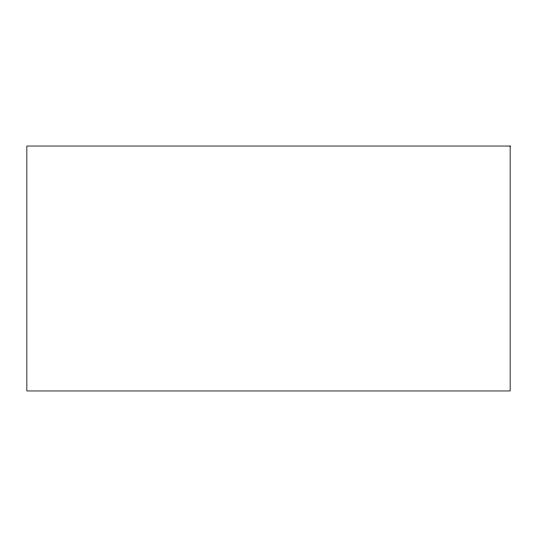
<?xml version="1.0" encoding="UTF-8"?>
<svg xmlns="http://www.w3.org/2000/svg" width="537" height="537" viewBox="0 0 537 537"><rect width="100%" height="100%" fill="white"/><g stroke="black" fill="none" stroke-linecap="round" stroke-linejoin="round"><path stroke-width="0.81" d="M510.15 146.037L26.85 146.037L26.85 390.963L510.15 390.963L510.15 146.037"/></g></svg>
